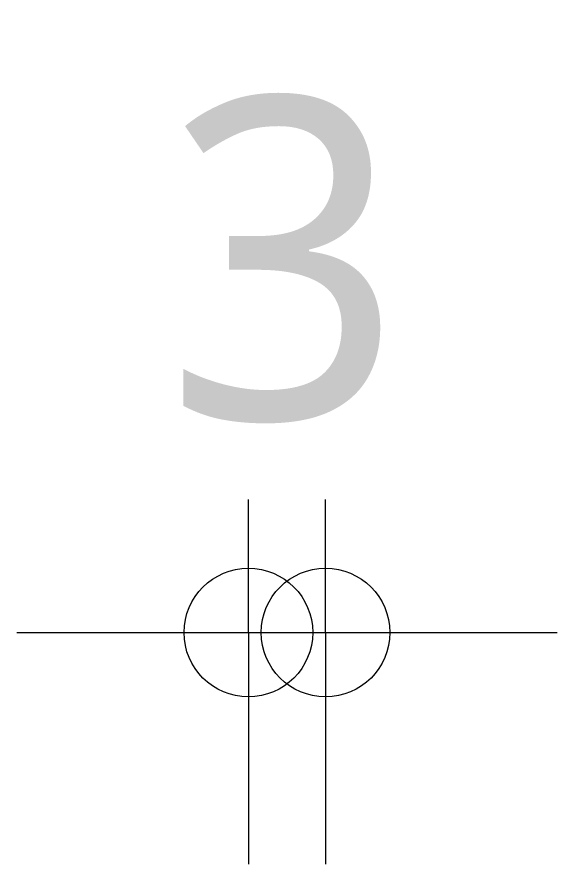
# Model space of a CAD drawing. Header units: millimetres. Extents: x 1381 to 5981, y 1743 to 14688.
# Drawn here: x 3056.09 to 3077.09, y 13079.72 to 13112.66 of the extents above; entities that cross this region are included whole.
import ezdxf

# ---------------------------------------------------------------- set-up
doc = ezdxf.new("R2010")
doc.units = ezdxf.units.MM
doc.layers.add('A-ANNO-DIMS', color=211, linetype='Continuous', lineweight=13)
doc.layers.add('A-ANNO-DIMS-5', color=211, linetype='Continuous', lineweight=13)
doc.styles.add('Segoe UI_2', font='segoeui.ttf', dxfattribs={"height": 12.5})
doc.dimstyles.new('2_5_mm', dxfattribs={"dimscale": 304.8, "dimtxt": 13.092049, "dimasz": 0.016404, "dimexe": 0.029528, "dimexo": 0.0625, "dimgap": 0.014764, "dimtad": 1, "dimdec": 0, "dimzin": 0, "dimdsep": 46, "dimtxsty": 'Segoe UI_2', "dimblk1": 'DOTBLANK', "dimblk2": 'DOTBLANK', "dimsah": 1, "dimcen": 0.09, "dimdle": 0.029528, "dimazin": 0, "dimtfac": 1, "dimtdec": 4, "dimtix": 1, "dimtmove": 0, "dimatfit": 3, "dimfxl": 0.029528, "dimfxlon": 1, "dimtvp": 1, "dimtfill": 1, "dimtolj": 1, "dimtzin": 0, "dimarcsym": 2})

# ---------------------------------------------------------------- blocks, each defined once
blk = doc.blocks.new('DIMBLOCK47-Details Strandbaak Paviljoen')
at = {"layer": 'A-ANNO-DIMS-5'}
for p, q in [((3065.09, 13088.724), (3065.09, 13097.724)), ((3068.09, 13088.724), (3068.09, 13097.724)), ((3056.09, 13088.724), (3077.09, 13088.724)), ((3065.09, 13088.724), (3065.09, 13079.724)), ((3068.09, 13088.724), (3068.09, 13079.724))]:
    blk.add_line(p, q, dxfattribs=at)
for centre in [(3065.09, 13088.724), (3068.09, 13088.724)]:
    blk.add_circle(centre, 2.5, dxfattribs=at)
at = {"layer": 'A-ANNO-DIMS-5', "color": 0, "insert": (3061.83, 13109.532), "char_height": 12.5, "width": 11.42579, "attachment_point": 1, "line_spacing_factor": 1.142579, "style": 'Segoe UI_2', "bg_fill": 3, "box_fill_scale": 1.25, "bg_fill_color": 9, "bg_fill_true_color": 13158600, "bg_fill_transparency": 0}
blk.add_mtext('3', dxfattribs=at)
blk = doc.blocks.new('_DotBlank')
at = {"color": 0, "linetype": 'ByBlock', "lineweight": -2}
blk.add_line((-0.5, 0), (-1, 0), dxfattribs=at)
blk.add_circle((0, 0), 0.5, dxfattribs=at)

msp = doc.modelspace()

# ---------------------------------------------------------------- dimensions: what is measured, and where the dimension line sits
at = {"layer": 'A-ANNO-DIMS'}
dim = msp.add_linear_dim(base=(3068.09, 13088.724), p1=(3065.09, 13079.724), p2=(3068.09, 13079.724), dimstyle='2_5_mm', override={"dimpost": '<>', "dimfxl": 3}, dxfattribs=at)
dim.commit()
dim.dimension.update_dxf_attribs({"geometry": 'DIMBLOCK47-Details Strandbaak Paviljoen', "text_midpoint": (3066.59, 13099.687)})

doc.saveas('drawing.dxf')
